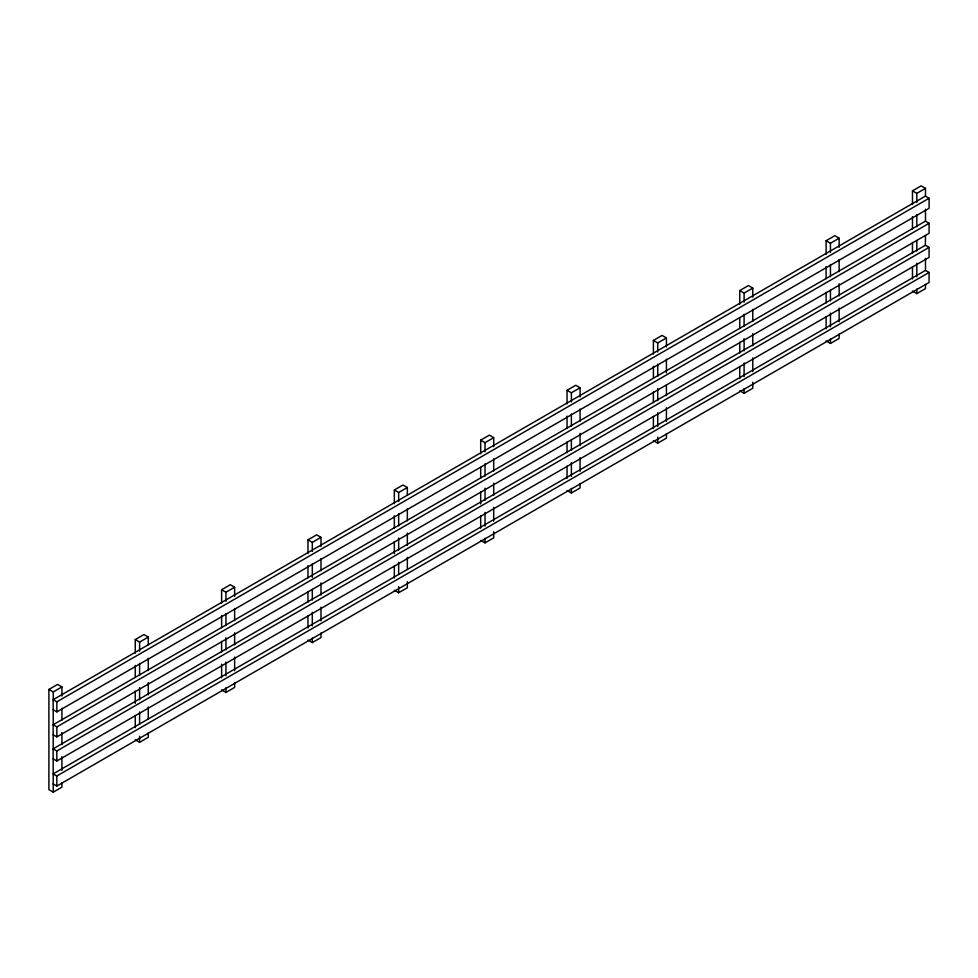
<?xml version="1.0" encoding="UTF-8"?>
<svg xmlns="http://www.w3.org/2000/svg" width="978" height="978" viewBox="0 0 978 978"><rect width="100%" height="100%" fill="white"/><g stroke="black" fill="none" stroke-linecap="round" stroke-linejoin="round"><path stroke-width="1.47" d="M53.252 724.82L53.154 699.71L925.396 196.126L929.1 198.253L929.1 208.277L56.846 711.874L53.154 709.735M53.24 748.916L53.142 724.759L925.396 221.175L929.088 223.302L929.088 233.326L56.846 736.911L53.142 734.784M61.92 782.596L61.92 787.143L53.24 792.156L48.9 789.649L48.9 689.429L57.58 684.417L61.92 686.923L61.92 696.043M135.257 653.243L135.257 639.575L143.937 634.563L148.277 637.069L148.277 644.661M221.615 603.377L221.615 589.722L230.295 584.71L234.634 587.216L234.634 596.323M307.972 553.524L307.972 539.856L316.652 534.844L320.992 537.35L320.992 546.47M394.33 503.67L394.33 490.002L403.009 484.99L407.349 487.496L407.349 495.088M480.687 453.804L480.687 440.149L489.367 435.137L493.707 437.643L493.707 446.75M567.044 403.951L567.044 390.283L575.724 385.271L580.064 387.777L580.064 396.897M653.402 354.097L653.402 340.43L662.082 335.417L666.421 337.923L666.421 347.031M739.759 304.231L739.759 290.576L748.439 285.564L752.779 288.07L752.779 297.178M826.117 254.378L826.117 240.71L834.796 235.698L839.136 238.204L839.136 247.324M912.474 204.524L912.474 190.857L921.154 185.844L925.494 188.351L925.494 196.175M48.9 689.429L53.24 691.935L61.92 686.923M135.257 639.575L139.597 642.081L148.277 637.069M221.615 589.722L225.955 592.228L234.634 587.216M307.972 539.856L312.312 542.362L320.992 537.35M394.33 490.002L398.669 492.509L407.349 487.496M480.687 440.149L485.027 442.655L493.707 437.643M567.044 390.283L571.384 392.789L580.064 387.777M653.402 340.43L657.742 342.936L666.421 337.923M739.759 290.576L744.099 293.07L752.779 288.07M826.117 240.71L830.456 243.216L839.136 238.204M912.474 190.857L916.814 193.363L925.494 188.351M53.154 699.71L56.846 701.849L929.1 198.253M53.142 724.759L56.846 726.899L929.088 223.302M53.24 792.156L53.13 748.842L925.371 245.258L925.494 235.466M53.13 748.842L56.822 750.982L929.076 247.397L929.076 257.41L56.822 761.006L53.13 758.867M925.494 258.351L925.494 270.38L53.13 773.904L56.822 776.031L929.076 272.446L929.076 282.471L56.822 786.055L53.13 783.916M135.257 739.796L139.597 742.302L148.277 737.29L148.277 732.73M221.615 689.93L225.955 692.436L234.634 687.424L234.634 682.876M307.972 640.077L312.312 642.583L320.992 637.57L320.992 633.01M394.33 590.223L398.669 592.729L407.349 587.717L407.349 581.641M480.687 540.357L485.027 542.863L493.707 537.851L493.707 531.787M567.044 490.504L571.384 493.01L580.064 487.998L580.064 483.438M653.402 440.65L657.742 443.156L666.421 438.144L666.421 433.584M739.759 390.784L744.099 393.29L752.779 388.278L752.779 382.215M826.117 340.931L830.456 343.437L839.136 338.425L839.136 333.865M912.474 291.077L916.814 293.583L925.494 288.571L925.494 284.488M925.371 245.258L929.076 247.397M925.371 270.307L929.076 272.446M53.24 691.935L53.264 699.771M925.494 209.206L925.494 221.224M916.814 193.363L916.814 202.47M916.814 214.622L916.814 226.762M916.814 240.429L916.814 251.065M916.814 263.204L916.814 276.872M916.814 289.023L916.814 293.583M912.474 216.664L912.474 228.815M912.474 242.483L912.474 253.106M912.474 266.774L912.474 278.926M839.136 259.463L839.136 271.615M839.136 283.767L839.136 295.906M839.136 308.058L839.136 321.725M830.456 243.216L830.456 252.324M830.456 264.476L830.456 276.627M830.456 290.295L830.456 300.918M830.456 313.07L830.456 326.738M830.456 338.877L830.456 343.437M826.117 266.529L826.117 278.669M826.117 292.336L826.117 302.972M826.117 316.64L826.117 328.779M752.779 309.329L752.779 321.469M752.779 333.62L752.779 345.772M752.779 357.911L752.779 371.579M744.099 293.07L744.099 302.19M744.099 314.329L744.099 326.481M744.099 338.632L744.099 350.772M744.099 362.924L744.099 376.591M744.099 388.743L744.099 393.29M739.759 317.899L739.759 328.535M739.759 342.202L739.759 352.826M739.759 366.493L739.759 378.645M666.421 359.183L666.421 372.85M666.421 384.99L666.421 395.625M666.421 407.777L666.421 421.432M657.742 342.936L657.742 352.043M657.742 364.195L657.742 376.334M657.742 388.486L657.742 400.638M657.742 412.777L657.742 426.445M657.742 437.08L657.742 443.156M653.402 366.237L653.402 378.388M653.402 392.056L653.402 402.679M653.402 416.347L653.402 428.498M580.064 409.036L580.064 421.188M580.064 433.34L580.064 445.479M580.064 457.631L580.064 471.298M571.384 392.789L571.384 401.897M571.384 414.049L571.384 426.2M571.384 439.868L571.384 450.491M571.384 462.643L571.384 476.31M571.384 488.45L571.384 493.01M567.044 416.102L567.044 428.242M567.044 441.909L567.044 452.545M567.044 466.213L567.044 478.352M493.707 458.902L493.707 471.041M493.707 483.193L493.707 495.345M493.707 507.484L493.707 521.152M485.027 442.655L485.027 451.763M485.027 463.902L485.027 476.054M485.027 488.205L485.027 500.345M485.027 512.496L485.027 526.164M485.027 538.316L485.027 542.863M480.687 467.472L480.687 478.108M480.687 491.775L480.687 503.914M480.687 516.066L480.687 528.218M407.349 508.756L407.349 520.907M407.349 533.047L407.349 545.198M407.349 557.35L407.349 569.489M398.669 492.509L398.669 501.616M398.669 513.768L398.669 525.907M398.669 538.059L398.669 550.211M398.669 562.35L398.669 574.502M398.669 586.653L398.669 592.729M394.33 515.809L394.33 527.961M394.33 541.629L394.33 553.78M394.33 565.92L394.33 578.071M320.992 558.609L320.992 570.761M320.992 582.912L320.992 595.052M320.992 607.204L320.992 620.871M312.312 542.362L312.312 551.47M312.312 563.621L312.312 577.289M312.312 589.441L312.312 600.064M312.312 612.216L312.312 625.883M312.312 638.023L312.312 642.583M307.972 565.675L307.972 577.815M307.972 591.482L307.972 602.118M307.972 615.785L307.972 627.925M234.634 608.475L234.634 620.614M234.634 632.766L234.634 644.918M234.634 657.057L234.634 670.725M225.955 592.228L225.955 601.336M225.955 613.475L225.955 625.627M225.955 637.778L225.955 649.918M225.955 662.069L225.955 675.737M225.955 687.889L225.955 692.436M221.615 615.529L221.615 627.68M221.615 641.348L221.615 651.971M221.615 664.123L221.615 677.791M148.277 658.328L148.277 670.48M148.277 682.62L148.277 694.771M148.277 706.923L148.277 719.062M139.597 642.081L139.597 651.189M139.597 663.341L139.597 675.48M139.597 687.632L139.597 699.783M139.597 711.923L139.597 724.075M139.597 736.226L139.597 742.302M135.257 665.382L135.257 677.534M135.257 691.201L135.257 703.353M135.257 715.493L135.257 727.644M61.92 708.182L61.92 720.334M61.92 732.485L61.92 744.625M61.92 756.776L61.92 770.444M56.846 701.849L56.846 711.874M56.846 726.899L56.846 736.911M56.822 750.982L56.822 761.006M56.822 776.031L56.822 786.055"/></g></svg>
